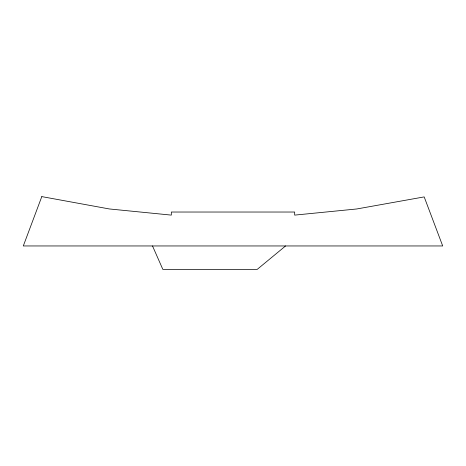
<?xml version="1.0" encoding="UTF-8"?>
<svg xmlns="http://www.w3.org/2000/svg" width="466" height="466" viewBox="0 0 466 466"><rect width="100%" height="100%" fill="white"/><g stroke="black" fill="none" stroke-linecap="round" stroke-linejoin="round"><path stroke-width="0.7" d="M285.576 245.955L257.203 269.389L162.838 269.389L152.516 245.955M41.8 196.611L23.3 245.955L442.7 245.955L424.188 196.902L356.746 208.972L294.675 215.111L294.675 212.03L171.325 212.03L171.325 215.111L109.324 208.954L41.8 196.611"/></g></svg>
